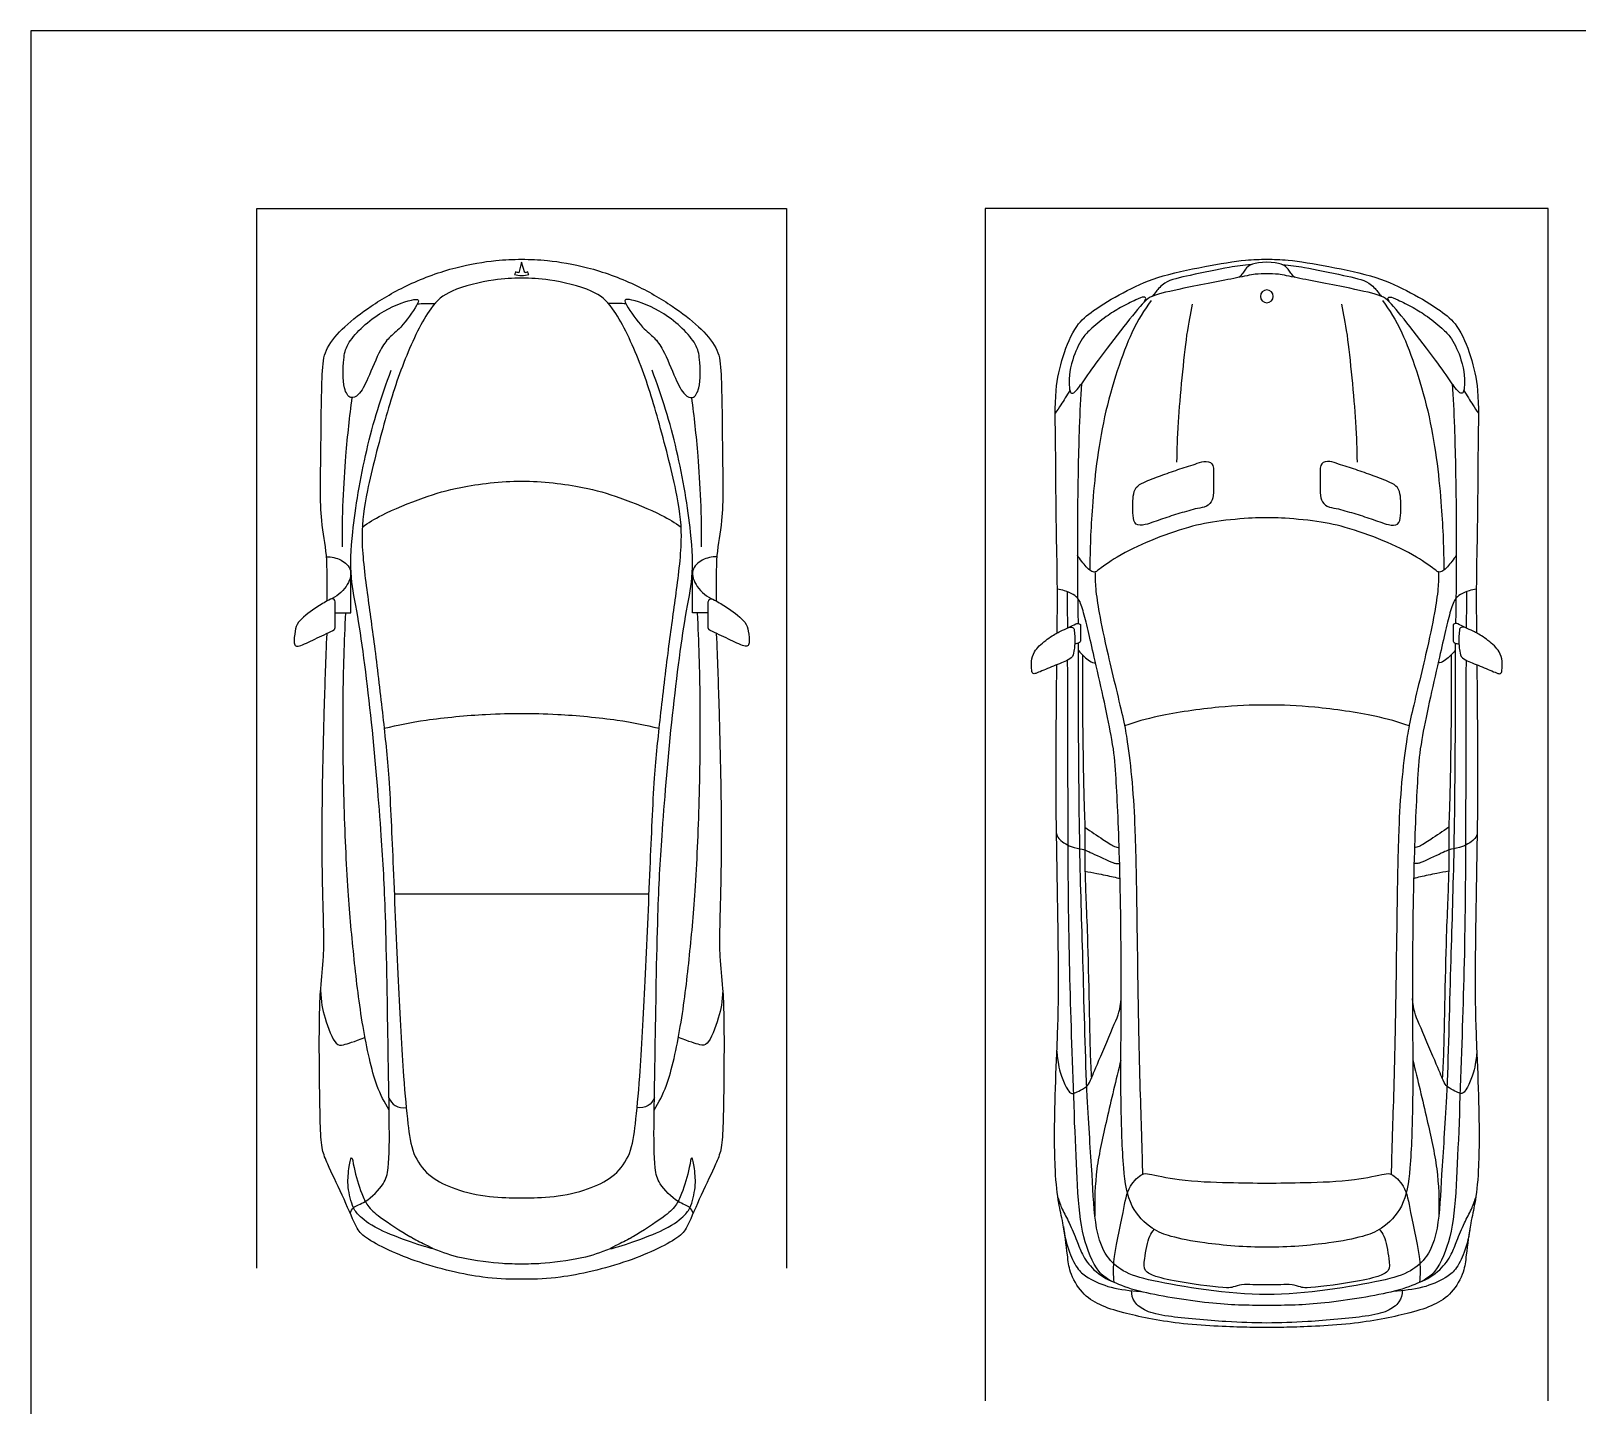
# Model space of a CAD drawing. Header units: millimetres. Extents: x 0 to 183, y -1 to 139.
# Drawn here: x 0.18 to 7.3, y 31.98 to 38.3 of the extents above; entities that cross this region are included whole.
import ezdxf

# ---------------------------------------------------------------- set-up
doc = ezdxf.new("R2010")
doc.units = ezdxf.units.MM
for name, color, linetype, true_color in [('AG-LAYOUT', 7, 'Continuous', 0x66ccff), ('AG-TRANSPORT', 7, 'Continuous', 0x66ffff), ('X-VPRT', 6, 'Continuous', 0xff00ff)]:
    doc.layers.add(name, color=color, linetype=linetype, true_color=true_color)

msp = doc.modelspace()

# ---------------------------------------------------------------- linework, layer by layer
at = {"layer": 'AG-LAYOUT'}
for points in [[(1.2234, 32.6084), (1.2234, 37.4852), (3.6618, 37.4852), (3.6618, 32.6084)], [(7.167, 31.9988), (7.167, 37.4852), (4.5762, 37.4852), (4.5762, 31.9988)]]:
    msp.add_lwpolyline(points, dxfattribs=at)
at = {"layer": 'AG-TRANSPORT'}
for points in [[(2.4426, 37.2385), (2.4288, 37.1902)], [(2.4565, 37.1902), (2.4426, 37.2385)], [(1.5846, 35.6254), (1.6566, 35.6254), (1.6566, 35.8413)], [(3.3007, 35.6254), (3.2286, 35.6254), (3.2286, 35.8413)], [(1.8563, 34.3323), (2.4426, 34.3323), (3.029, 34.3323)]]:
    msp.add_lwpolyline(points, dxfattribs=at)
for start, end in [(90, 270), (270, 90)]:
    msp.add_arc((5.8716, 37.0812), 0.0294, start, end, dxfattribs=at)
for points, knots in [([(1.5478, 35.6796), (1.5476, 35.7587), (1.5508, 35.8967), (1.5122, 36.0533), (1.5201, 36.3727), (1.5209, 36.7316), (1.5382, 36.846), (1.629, 36.9477), (1.75, 37.0401), (1.9237, 37.1424), (2.1341, 37.2186), (2.3209, 37.2487), (2.4028, 37.2518), (2.4426, 37.2518), (2.4824, 37.2518), (2.5643, 37.2487), (2.7511, 37.2186), (2.9615, 37.1424), (3.1352, 37.0401), (3.2562, 36.9477), (3.347, 36.846), (3.3644, 36.7316), (3.3651, 36.3727), (3.373, 36.0533), (3.3344, 35.8967), (3.3376, 35.7587), (3.3374, 35.6796)], [-17.384286, -17.384286, -17.384286, -17.384286, -16.609426, -15.879892, -14.843538, -13.7547, -13.156896, -12.517001, -11.806577, -10.99345, -10.127832, -9.345538, -8.719658, -8.719658, -8.719658, -8.093778, -7.311484, -6.445866, -5.632739, -4.922314, -4.28242, -3.684616, -2.595778, -1.559424, -0.82989, -0.05503, -0.05503, -0.05503, -0.05503]), ([(4.9069, 35.5325), (4.9079, 35.622), (4.9085, 35.8047), (4.9011, 36.0524), (4.9011, 36.3951), (4.8938, 36.6443), (4.929, 36.801), (4.9887, 36.9499), (5.0732, 37.0184), (5.2125, 37.1028), (5.3685, 37.1754), (5.5817, 37.218), (5.7709, 37.2512), (5.8389, 37.2518), (5.8716, 37.2518)], [-5.258968, -5.258968, -5.258968, -5.258968, -4.740912, -4.238154, -3.650507, -3.151136, -2.751553, -2.361968, -2.035792, -1.637784, -1.220198, -0.749157, -0.31317, 0, 0, 0, 0]), ([(5.801, 37.2272), (5.7625, 37.2239), (5.698, 37.2172), (5.5218, 37.1778), (5.4017, 37.1537), (5.3626, 37.1034), (5.3499, 37.0885), (5.3445, 37.081)], [0, 0, 0, 0, 0.311916, 0.739006, 1.089342, 1.326387, 1.493705, 1.493705, 1.493705, 1.493705]), ([(5.8716, 37.2384), (5.8132, 37.2386), (5.7752, 37.2175), (5.7634, 37.1878), (5.7499, 37.1748), (5.7432, 37.1686)], [0, 0, 0, 0, 0.4443146, 0.6178044, 0.7832849, 0.7832849, 0.7832849, 0.7832849]), ([(5.8716, 37.2518), (5.9043, 37.2518), (5.9724, 37.2512), (6.1615, 37.218), (6.3748, 37.1754), (6.5307, 37.1028), (6.6701, 37.0184), (6.7545, 36.9499), (6.8142, 36.801), (6.8495, 36.6443), (6.8421, 36.3951), (6.8421, 36.0524), (6.8348, 35.8047), (6.8354, 35.622), (6.8363, 35.5325)], [0, 0, 0, 0, 0.31317, 0.749157, 1.220198, 1.637784, 2.035792, 2.361968, 2.751553, 3.151136, 3.650507, 4.238154, 4.740912, 5.258968, 5.258968, 5.258968, 5.258968]), ([(6, 37.1686), (5.9934, 37.1748), (5.9798, 37.1878), (5.968, 37.2175), (5.93, 37.2386), (5.8716, 37.2384)], [-0.7832849, -0.7832849, -0.7832849, -0.7832849, -0.6178044, -0.4443146, 0, 0, 0, 0]), ([(5.9422, 37.2272), (5.9808, 37.2239), (6.0452, 37.2172), (6.2214, 37.1778), (6.3416, 37.1537), (6.3806, 37.1034), (6.3933, 37.0885), (6.3988, 37.081)], [0, 0, 0, 0, 0.311916, 0.739006, 1.089342, 1.326387, 1.493705, 1.493705, 1.493705, 1.493705]), ([(2.4426, 37.1648), (2.3996, 37.1645), (2.3165, 37.162), (2.113, 37.115), (2.0143, 37.0305), (1.8957, 36.7849), (1.8138, 36.5192), (1.7281, 36.1878), (1.6976, 35.979), (1.7319, 35.7106), (1.7678, 35.458), (1.8048, 35.1424), (1.8349, 34.8596), (1.8513, 34.4404), (1.8733, 33.941), (1.8965, 33.5039), (1.9174, 33.28), (1.9365, 33.1359), (2.01, 33.0316), (2.1229, 32.9741), (2.2659, 32.9368), (2.41, 32.9318), (2.4323, 32.9321), (2.4426, 32.9323)], [35.783584, 35.783584, 35.783584, 35.783584, 36.434279, 37.23955, 37.884442, 38.811681, 39.797832, 40.846784, 41.683544, 42.607272, 43.535261, 44.545454, 45.512805, 46.678535, 47.984219, 49.184806, 50.034794, 50.708301, 51.333603, 51.967068, 52.683744, 53.356152, 53.675375, 53.675375, 53.675375, 53.675375]), ([(2.4147, 37.1936), (2.4131, 37.1899), (2.4115, 37.1861), (2.4098, 37.1824), (2.4195, 37.1787), (2.4305, 37.1771), (2.4426, 37.1771)], [-0.3027875, -0.3027875, -0.3027875, -0.3027875, -0.2625945, -0.2625945, -0.2625945, -0.1719803, -0.1719803, -0.1719803, -0.1719803]), ([(2.4426, 37.1771), (2.4547, 37.1771), (2.4657, 37.1787), (2.4754, 37.1824), (2.4738, 37.1861), (2.4721, 37.1899), (2.4705, 37.1936)], [0.1719803, 0.1719803, 0.1719803, 0.1719803, 0.2625945, 0.2625945, 0.2625945, 0.3027875, 0.3027875, 0.3027875, 0.3027875]), ([(2.4426, 32.9323), (2.453, 32.9321), (2.4753, 32.9318), (2.6193, 32.9368), (2.7623, 32.9741), (2.8752, 33.0316), (2.9488, 33.1359), (2.9679, 33.28), (2.9887, 33.5039), (3.012, 33.941), (3.0339, 34.4404), (3.0503, 34.8596), (3.0805, 35.1424), (3.1174, 35.458), (3.1534, 35.7106), (3.1877, 35.979), (3.1571, 36.1878), (3.0715, 36.5192), (2.9895, 36.7849), (2.871, 37.0305), (2.7723, 37.115), (2.5688, 37.162), (2.4856, 37.1645), (2.4426, 37.1648)], [17.891792, 17.891792, 17.891792, 17.891792, 18.211015, 18.883423, 19.600099, 20.233564, 20.858866, 21.532373, 22.382362, 23.582949, 24.888632, 26.054363, 27.021713, 28.031907, 28.959895, 29.883623, 30.720383, 31.769336, 32.755486, 33.682725, 34.327617, 35.132888, 35.783584, 35.783584, 35.783584, 35.783584]), ([(5.8716, 37.1852), (5.8539, 37.1853), (5.8148, 37.1844), (5.7268, 37.1641), (5.4943, 37.1204), (5.3466, 37.0873), (5.3044, 37.0562), (5.2092, 36.9378), (5.095, 36.7892), (5.0436, 36.7159), (5.0184, 36.6794)], [5.775267, 5.775267, 5.775267, 5.775267, 6.005548, 6.303636, 6.799926, 7.184016, 7.402072, 7.784968, 8.225982, 8.590761, 8.590761, 8.590761, 8.590761]), ([(6.7248, 36.6794), (6.6996, 36.7159), (6.6482, 36.7892), (6.5341, 36.9378), (6.4388, 37.0562), (6.3966, 37.0873), (6.2489, 37.1204), (6.0165, 37.1641), (5.9284, 37.1844), (5.8893, 37.1853), (5.8716, 37.1852)], [2.959773, 2.959773, 2.959773, 2.959773, 3.324551, 3.765566, 4.148461, 4.366517, 4.750607, 5.246898, 5.544986, 5.775267, 5.775267, 5.775267, 5.775267]), ([(5.3068, 37.0541), (5.3101, 37.0589), (5.3146, 37.0689), (5.3145, 37.0755), (5.3034, 37.0812), (5.266, 37.0641), (5.1962, 37.0291), (5.1327, 36.9908), (5.0562, 36.9271), (5.0184, 36.8872), (4.965, 36.774), (4.9591, 36.6779), (4.9661, 36.6396), (4.9812, 36.6284), (5.009, 36.6645), (5.0184, 36.6794)], [0.076448, 0.076448, 0.076448, 0.076448, 0.169912, 0.254035, 0.345026, 0.545478, 0.82381, 1.102629, 1.409875, 1.656542, 1.998436, 2.479135, 2.615945, 2.7207, 2.959773, 2.959773, 2.959773, 2.959773]), ([(6.4364, 37.0541), (6.4332, 37.0589), (6.4287, 37.0689), (6.4287, 37.0755), (6.4398, 37.0812), (6.4773, 37.0641), (6.547, 37.0291), (6.6105, 36.9908), (6.687, 36.9271), (6.7248, 36.8872), (6.7783, 36.774), (6.7842, 36.6779), (6.7771, 36.6396), (6.762, 36.6284), (6.7342, 36.6645), (6.7248, 36.6794)], [0.076448, 0.076448, 0.076448, 0.076448, 0.169912, 0.254035, 0.345026, 0.545478, 0.82381, 1.102629, 1.409875, 1.656542, 1.998436, 2.479135, 2.615945, 2.7207, 2.959773, 2.959773, 2.959773, 2.959773]), ([(1.9352, 37.064), (1.8994, 37.056), (1.7807, 37.0129), (1.6372, 36.8737), (1.6214, 36.7877), (1.6166, 36.6633), (1.6524, 36.6054), (1.699, 36.6285), (1.7374, 36.7053), (1.7878, 36.8341), (1.8312, 36.8932), (1.8886, 36.9348), (1.9579, 37.033), (1.9738, 37.0696), (1.9513, 37.0676), (1.9352, 37.064)], [0, 0, 0, 0, 0.731056, 1.547526, 1.998622, 2.666628, 3.085441, 3.432069, 3.966879, 4.651187, 5.132542, 5.619067, 6.25391, 6.542166, 6.871363, 6.871363, 6.871363, 6.871363]), ([(1.963, 37.0467), (1.9747, 37.0476), (1.9981, 37.0489), (2.0286, 37.0491), (2.0439, 37.0488)], [0, 0, 0, 0, 0.3396523, 0.7274045, 0.7274045, 0.7274045, 0.7274045]), ([(2.9223, 37.0467), (2.9106, 37.0476), (2.8872, 37.0489), (2.8566, 37.0491), (2.8413, 37.0488)], [0, 0, 0, 0, 0.3396523, 0.7274045, 0.7274045, 0.7274045, 0.7274045]), ([(2.9501, 37.064), (2.9858, 37.056), (3.1045, 37.0129), (3.248, 36.8737), (3.2638, 36.7877), (3.2686, 36.6633), (3.2328, 36.6054), (3.1862, 36.6285), (3.1479, 36.7053), (3.0974, 36.8341), (3.054, 36.8932), (2.9966, 36.9348), (2.9274, 37.033), (2.9115, 37.0696), (2.934, 37.0676), (2.9501, 37.064)], [0, 0, 0, 0, 0.731056, 1.547526, 1.998622, 2.666628, 3.085441, 3.432069, 3.966879, 4.651187, 5.132542, 5.619067, 6.25391, 6.542166, 6.871363, 6.871363, 6.871363, 6.871363]), ([(5.3398, 37.0628), (5.3069, 37.0153), (5.2381, 36.9156), (5.1077, 36.5215), (5.0654, 36.1175), (5.0573, 35.918), (5.0574, 35.8204)], [0, 0, 0, 0, 0.416445, 1.054475, 1.700668, 2.241822, 2.241822, 2.241822, 2.241822]), ([(5.5281, 37.0453), (5.5186, 36.9977), (5.499, 36.9083), (5.4591, 36.4938), (5.4575, 36.3798), (5.4564, 36.3178)], [0, 0, 0, 0, 0.381624, 1.014307, 1.445423, 1.445423, 1.445423, 1.445423]), ([(6.2152, 37.0453), (6.2246, 36.9977), (6.2442, 36.9083), (6.2842, 36.4938), (6.2857, 36.3798), (6.2869, 36.3178)], [0, 0, 0, 0, 0.381624, 1.014307, 1.445423, 1.445423, 1.445423, 1.445423]), ([(6.4034, 37.0628), (6.4364, 37.0153), (6.5051, 36.9156), (6.6356, 36.5215), (6.6778, 36.1175), (6.686, 35.918), (6.6859, 35.8204)], [0, 0, 0, 0, 0.416445, 1.054475, 1.700668, 2.241822, 2.241822, 2.241822, 2.241822]), ([(1.6534, 32.8616), (1.6571, 32.8708), (1.6659, 32.8935), (1.7291, 32.9101), (1.8136, 32.9967), (1.8344, 33.0724), (1.8339, 33.3117), (1.8278, 33.6126), (1.8189, 34.2429), (1.798, 34.5977), (1.758, 35.1041), (1.6952, 35.5954), (1.6512, 35.7873), (1.6608, 36.0063), (1.7223, 36.3823), (1.797, 36.6207), (1.8424, 36.7409)], [0, 0, 0, 0, 0.312689, 0.762393, 1.376909, 1.880902, 2.728155, 3.760386, 5.182819, 6.288796, 7.616518, 8.880251, 9.629648, 10.453598, 11.571848, 12.696083, 12.696083, 12.696083, 12.696083]), ([(3.2318, 32.8616), (3.2281, 32.8708), (3.2193, 32.8935), (3.1562, 32.9101), (3.0716, 32.9967), (3.0508, 33.0724), (3.0514, 33.3117), (3.0575, 33.6126), (3.0664, 34.2429), (3.0873, 34.5977), (3.1272, 35.1041), (3.19, 35.5954), (3.234, 35.7873), (3.2244, 36.0063), (3.1629, 36.3823), (3.0882, 36.6207), (3.0429, 36.7409)], [0, 0, 0, 0, 0.312689, 0.762393, 1.376909, 1.880902, 2.728155, 3.760386, 5.182819, 6.288796, 7.616518, 8.880251, 9.629648, 10.453598, 11.571848, 12.696083, 12.696083, 12.696083, 12.696083]), ([(4.9649, 36.6483), (4.9519, 36.626), (4.9246, 36.5823), (4.9069, 36.5565), (4.898, 36.5437)], [0, 0, 0, 0, 0.2780271, 0.4945497, 0.4945497, 0.4945497, 0.4945497]), ([(5.0184, 36.6794), (5.0144, 36.6121), (5.0068, 36.4805), (4.9998, 36.1169), (4.9994, 35.9006), (5.0008, 35.6993), (5.0023, 35.6184), (5.0031, 35.5778)], [2.959773, 2.959773, 2.959773, 2.959773, 3.409572, 4.007091, 4.486461, 4.925205, 5.269916, 5.269916, 5.269916, 5.269916]), ([(6.7248, 36.6794), (6.7288, 36.6121), (6.7365, 36.4805), (6.7434, 36.1169), (6.7438, 35.9006), (6.7424, 35.6993), (6.7409, 35.6184), (6.7401, 35.5778)], [0, 0, 0, 0, 0.449799, 1.047318, 1.526688, 1.965432, 2.310143, 2.310143, 2.310143, 2.310143]), ([(6.7783, 36.6483), (6.7913, 36.626), (6.8186, 36.5823), (6.8363, 36.5565), (6.8453, 36.5437)], [0, 0, 0, 0, 0.2780271, 0.4945497, 0.4945497, 0.4945497, 0.4945497]), ([(1.6615, 36.6151), (1.6495, 36.5263), (1.6292, 36.3442), (1.6135, 36.0661), (1.6169, 35.9282)], [0.020388, 0.020388, 0.020388, 0.020388, 0.951346, 2.116598, 2.116598, 2.116598, 2.116598]), ([(3.2237, 36.6151), (3.2357, 36.5263), (3.256, 36.3442), (3.2717, 36.0661), (3.2683, 35.9282)], [0.020388, 0.020388, 0.020388, 0.020388, 0.951346, 2.116598, 2.116598, 2.116598, 2.116598]), ([(1.7089, 36.0192), (1.7385, 36.0393), (1.7979, 36.079), (1.9969, 36.1594), (2.1591, 36.2075), (2.3487, 36.2308), (2.4426, 36.2309)], [-6.2825, -6.2825, -6.2825, -6.2825, -5.689457, -4.868622, -4.102803, -3.14125, -3.14125, -3.14125, -3.14125]), ([(2.4426, 36.2309), (2.5366, 36.2308), (2.7261, 36.2075), (2.8884, 36.1594), (3.0874, 36.079), (3.1467, 36.0393), (3.1763, 36.0192)], [-3.14125, -3.14125, -3.14125, -3.14125, -2.179696, -1.413878, -0.593042, 0, 0, 0, 0]), ([(5.8716, 36.0617), (5.8545, 36.062), (5.8193, 36.0632), (5.6526, 36.0499), (5.512, 36.0227), (5.334, 35.9586), (5.1915, 35.8909), (5.0968, 35.824), (5.0822, 35.81), (5.0593, 35.8164), (5.0399, 35.8372), (5.0107, 35.8709), (4.9998, 35.8906)], [2.882585, 2.882585, 2.882585, 2.882585, 3.10951, 3.509127, 3.900059, 4.330596, 4.743339, 5.069021, 5.185952, 5.335178, 5.505322, 5.765171, 5.765171, 5.765171, 5.765171]), ([(6.7435, 35.8906), (6.7325, 35.8709), (6.7033, 35.8372), (6.684, 35.8164), (6.6611, 35.81), (6.6464, 35.824), (6.5517, 35.8909), (6.4092, 35.9586), (6.2313, 36.0227), (6.0906, 36.0499), (5.924, 36.0632), (5.8888, 36.062), (5.8716, 36.0617)], [0, 0, 0, 0, 0.259849, 0.429993, 0.579219, 0.69615, 1.021832, 1.434575, 1.865112, 2.256044, 2.655661, 2.882585, 2.882585, 2.882585, 2.882585]), ([(1.5445, 35.8827), (1.5676, 35.8834), (1.6131, 35.8731), (1.669, 35.8226), (1.6401, 35.7392), (1.5898, 35.6983), (1.5602, 35.6859)], [0, 0, 0, 0, 0.476413, 0.939254, 1.439218, 2.001416, 2.001416, 2.001416, 2.001416]), ([(3.3407, 35.8827), (3.3177, 35.8834), (3.2721, 35.8731), (3.2162, 35.8226), (3.2451, 35.7392), (3.2954, 35.6983), (3.325, 35.6859)], [0, 0, 0, 0, 0.476413, 0.939254, 1.439218, 2.001416, 2.001416, 2.001416, 2.001416]), ([(5.0809, 35.8127), (5.0809, 35.7873), (5.0823, 35.7349), (5.1008, 35.6155), (5.1383, 35.4351), (5.2123, 35.136), (5.2299, 35.0344), (5.2545, 34.8378), (5.2656, 34.6204), (5.2724, 34.3507), (5.2797, 33.6967), (5.2934, 33.2479), (5.2986, 33.0882), (5.2997, 33.0406)], [0, 0, 0, 0, 0.276688, 0.615201, 1.060592, 1.612504, 1.942861, 2.378103, 2.843005, 3.364562, 4.183329, 4.870194, 5.303436, 5.303436, 5.303436, 5.303436]), ([(6.6623, 35.8127), (6.6623, 35.7873), (6.661, 35.7349), (6.6425, 35.6155), (6.605, 35.4351), (6.531, 35.136), (6.5134, 35.0344), (6.4888, 34.8378), (6.4776, 34.6204), (6.4708, 34.3507), (6.4636, 33.6967), (6.4499, 33.2479), (6.4447, 33.0882), (6.4436, 33.0406)], [0, 0, 0, 0, 0.276688, 0.615201, 1.060592, 1.612504, 1.942861, 2.378103, 2.843005, 3.364562, 4.183329, 4.870194, 5.303436, 5.303436, 5.303436, 5.303436]), ([(5.8716, 32.7053), (5.7762, 32.7045), (5.5917, 32.7204), (5.4339, 32.7514), (5.3399, 32.7855), (5.2341, 32.8937), (5.2085, 33.0726), (5.1998, 33.3616), (5.1997, 33.5912), (5.2033, 33.9378), (5.1972, 34.4799), (5.1785, 34.8794), (5.1638, 35.0384), (5.0827, 35.3992), (5.0333, 35.6143), (5.01, 35.687), (4.9818, 35.7103), (4.9411, 35.7284), (4.9189, 35.7322), (4.9077, 35.7332)], [7.328757, 7.328757, 7.328757, 7.328757, 7.863824, 8.26034, 8.569304, 8.939302, 9.363135, 9.898915, 10.37803, 10.962059, 11.71552, 12.336628, 12.739592, 13.347094, 13.824409, 14.081714, 14.2651, 14.473252, 14.657513, 14.657513, 14.657513, 14.657513]), ([(4.9527, 35.7226), (4.9529, 35.6928), (4.9534, 35.6386), (4.9538, 35.5811), (4.954, 35.5553)], [0.4540425, 0.4540425, 0.4540425, 0.4540425, 0.6006227, 0.7150624, 0.7150624, 0.7150624, 0.7150624]), ([(6.8356, 35.7332), (6.8243, 35.7322), (6.8021, 35.7284), (6.7614, 35.7103), (6.7333, 35.687), (6.7099, 35.6143), (6.6605, 35.3992), (6.5794, 35.0384), (6.5647, 34.8794), (6.5461, 34.4799), (6.5399, 33.9378), (6.5435, 33.5912), (6.5434, 33.3616), (6.5347, 33.0726), (6.5092, 32.8937), (6.4034, 32.7855), (6.3093, 32.7514), (6.1516, 32.7204), (5.967, 32.7045), (5.8716, 32.7053)], [0, 0, 0, 0, 0.184261, 0.392413, 0.575799, 0.833104, 1.310419, 1.917921, 2.320885, 2.941993, 3.695454, 4.279483, 4.758598, 5.294378, 5.718211, 6.088209, 6.397173, 6.793689, 7.328757, 7.328757, 7.328757, 7.328757]), ([(6.7906, 35.7226), (6.7903, 35.6928), (6.7898, 35.6386), (6.7894, 35.5811), (6.7892, 35.5553)], [0.4540425, 0.4540425, 0.4540425, 0.4540425, 0.6006227, 0.7150624, 0.7150624, 0.7150624, 0.7150624]), ([(1.5846, 35.5615), (1.5846, 35.5988), (1.5846, 35.6357), (1.5846, 35.6687), (1.584, 35.6792), (1.5791, 35.696), (1.539, 35.6755), (1.4864, 35.6429), (1.4116, 35.5867), (1.3995, 35.5437), (1.3931, 35.4879), (1.4016, 35.4697), (1.4238, 35.4717), (1.4927, 35.505), (1.5476, 35.5304), (1.5754, 35.5442)], [0.041452, 0.041452, 0.041452, 0.041452, 0.408784, 0.408784, 0.408784, 0.647399, 0.902257, 1.350336, 1.955262, 2.342431, 2.763277, 2.990344, 3.226584, 3.732169, 4.256195, 4.256195, 4.256195, 4.256195]), ([(3.3007, 35.5615), (3.3007, 35.5988), (3.3007, 35.6357), (3.3007, 35.6687), (3.3013, 35.6792), (3.3061, 35.696), (3.3463, 35.6755), (3.3988, 35.6429), (3.4737, 35.5867), (3.4858, 35.5437), (3.4921, 35.4879), (3.4836, 35.4697), (3.4614, 35.4717), (3.3925, 35.505), (3.3376, 35.5304), (3.3099, 35.5442)], [0.041452, 0.041452, 0.041452, 0.041452, 0.408784, 0.408784, 0.408784, 0.647399, 0.902257, 1.350336, 1.955262, 2.342431, 2.763277, 2.990344, 3.226584, 3.732169, 4.256195, 4.256195, 4.256195, 4.256195]), ([(1.8328, 33.3367), (1.8114, 33.3734), (1.7667, 33.4503), (1.7061, 33.73), (1.6706, 34.032), (1.6412, 34.3496), (1.6228, 34.7647), (1.6179, 35.2257), (1.6268, 35.4897), (1.6333, 35.6254)], [0, 0, 0, 0, 0.646046, 1.600742, 2.612286, 3.62988, 4.800421, 6.034049, 7.173514, 7.173514, 7.173514, 7.173514]), ([(3.0525, 33.3367), (3.0738, 33.3734), (3.1186, 33.4503), (3.1792, 33.73), (3.2146, 34.032), (3.2441, 34.3496), (3.2625, 34.7647), (3.2673, 35.2257), (3.2584, 35.4897), (3.2519, 35.6254)], [0, 0, 0, 0, 0.646046, 1.600742, 2.612286, 3.62988, 4.800421, 6.034049, 7.173514, 7.173514, 7.173514, 7.173514]), ([(4.954, 35.5553), (4.9619, 35.5592), (4.9793, 35.5606), (4.9886, 35.5448), (4.9881, 35.4803), (4.9857, 35.4571), (4.9804, 35.4206), (4.9474, 35.4018), (4.8816, 35.3773), (4.8185, 35.3491), (4.7954, 35.3413), (4.7877, 35.3619), (4.7872, 35.4038), (4.7991, 35.4491), (4.8503, 35.4989), (4.9077, 35.5336), (4.9231, 35.5402), (4.9919, 35.5739), (5.0039, 35.5782), (5.0137, 35.5708)], [0.715062, 0.715062, 0.715062, 0.715062, 0.883101, 1.007976, 1.268906, 1.442012, 1.631477, 1.822469, 2.105561, 2.386023, 2.527924, 2.663049, 2.877487, 3.101801, 3.385128, 3.648654, 3.797956, 4.083934, 4.21726, 4.21726, 4.21726, 4.21726]), ([(6.7892, 35.5553), (6.7813, 35.5592), (6.7639, 35.5606), (6.7546, 35.5448), (6.7551, 35.4803), (6.7576, 35.4571), (6.7628, 35.4206), (6.7959, 35.4018), (6.8617, 35.3773), (6.9247, 35.3491), (6.9478, 35.3413), (6.9555, 35.3619), (6.956, 35.4038), (6.9441, 35.4491), (6.8929, 35.4989), (6.8356, 35.5336), (6.8201, 35.5402), (6.7513, 35.5739), (6.7393, 35.5782), (6.7296, 35.5708)], [0.715062, 0.715062, 0.715062, 0.715062, 0.883101, 1.007976, 1.268906, 1.442012, 1.631477, 1.822469, 2.105561, 2.386023, 2.527924, 2.663049, 2.877487, 3.101801, 3.385128, 3.648654, 3.797956, 4.083934, 4.21726, 4.21726, 4.21726, 4.21726]), ([(3.3382, 35.5304), (3.3433, 35.4044), (3.3513, 35.1893), (3.3633, 34.682), (3.3587, 34.3245), (3.3485, 34.0442), (3.3723, 33.8927), (3.3751, 33.6108), (3.3705, 33.27), (3.3636, 33.1556), (3.3346, 33.0836), (3.2674, 32.9462), (3.2092, 32.8066), (3.1701, 32.7441), (2.9244, 32.6265), (2.6264, 32.5615), (2.5148, 32.5584), (2.4426, 32.5576), (2.3704, 32.5584), (2.2588, 32.5615), (1.9609, 32.6265), (1.7152, 32.7441), (1.676, 32.8066), (1.6178, 32.9462), (1.5507, 33.0836), (1.5217, 33.1556), (1.5148, 33.27), (1.5101, 33.6108), (1.513, 33.8927), (1.5368, 34.0442), (1.5265, 34.3245), (1.522, 34.682), (1.5339, 35.1893), (1.5419, 35.4044), (1.547, 35.5304)], [-12.72119, -12.72119, -12.72119, -12.72119, -11.753926, -10.455281, -9.344977, -8.413743, -7.714264, -6.74431, -5.675796, -5.083367, -4.598335, -3.880282, -3.1678, -2.696792, -1.774782, -0.728823, 0, 0, 0, 0.728823, 1.774782, 2.696792, 3.1678, 3.880282, 4.598335, 5.083367, 5.675796, 6.74431, 7.714264, 8.413743, 9.344977, 10.455281, 11.753926, 12.72119, 12.72119, 12.72119, 12.72119]), ([(5.0137, 35.4981), (5.0138, 35.4953), (5.0129, 35.4916), (5.006, 35.4839), (4.9947, 35.4828), (4.9876, 35.4825)], [4.4870223, 4.4870223, 4.4870223, 4.4870223, 4.5782335, 4.6778283, 4.8018156, 4.8018156, 4.8018156, 4.8018156]), ([(5.8716, 32.4873), (5.6973, 32.4885), (5.3574, 32.5417), (5.2138, 32.5873), (5.1258, 32.6617), (5.0779, 32.7984), (5.0685, 33.0547), (5.0403, 33.4042), (5.0271, 34.0055), (5.0095, 34.4971), (5.0046, 35.1112), (5.0048, 35.3568), (5.0053, 35.4853)], [5.767616, 5.767616, 5.767616, 5.767616, 6.491444, 6.875312, 7.19264, 7.562616, 8.060178, 8.659886, 9.429971, 10.151656, 10.926084, 11.528687, 11.528687, 11.528687, 11.528687]), ([(5.0052, 35.4518), (5.0135, 35.4414), (5.0293, 35.4249), (5.0647, 35.3941), (5.0836, 35.3943)], [0, 0, 0, 0, 0.2456328, 0.5252418, 0.5252418, 0.5252418, 0.5252418]), ([(6.738, 35.4853), (6.7385, 35.3568), (6.7386, 35.1112), (6.7337, 34.4971), (6.7161, 34.0055), (6.7029, 33.4042), (6.6747, 33.0547), (6.6653, 32.7984), (6.6174, 32.6617), (6.5294, 32.5873), (6.3858, 32.5417), (6.0459, 32.4885), (5.8716, 32.4873)], [0.006545, 0.006545, 0.006545, 0.006545, 0.609149, 1.383577, 2.105261, 2.875347, 3.475055, 3.972617, 4.342592, 4.659921, 5.043789, 5.767616, 5.767616, 5.767616, 5.767616]), ([(6.7381, 35.4518), (6.7297, 35.4414), (6.7139, 35.4249), (6.6785, 35.3941), (6.6597, 35.3943)], [0, 0, 0, 0, 0.2456328, 0.5252418, 0.5252418, 0.5252418, 0.5252418]), ([(6.7296, 35.4981), (6.7294, 35.4953), (6.7303, 35.4916), (6.7372, 35.4839), (6.7486, 35.4828), (6.7557, 35.4825)], [4.4870223, 4.4870223, 4.4870223, 4.4870223, 4.5782335, 4.6778283, 4.8018156, 4.8018156, 4.8018156, 4.8018156]), ([(5.8716, 32.3351), (5.8355, 32.3352), (5.7609, 32.3368), (5.4651, 32.3468), (5.2196, 32.399), (5.1034, 32.4357), (5.0172, 32.4909), (4.9621, 32.5918), (4.9549, 32.6693), (4.9346, 32.8185), (4.9121, 32.9096), (4.8933, 33.0662), (4.895, 33.3724), (4.907, 33.6347), (4.9182, 33.9476), (4.8986, 34.6694), (4.9026, 35.1382), (4.9053, 35.3859)], [7.051928, 7.051928, 7.051928, 7.051928, 7.381326, 7.924649, 8.434031, 8.77584, 9.089305, 9.417083, 9.702155, 10.084212, 10.391847, 10.781546, 11.337175, 11.847658, 12.400662, 13.244238, 14.103855, 14.103855, 14.103855, 14.103855]), ([(5.8716, 32.4378), (5.7826, 32.4366), (5.6136, 32.4419), (5.2891, 32.4943), (5.1695, 32.5411), (5.0853, 32.5889), (5.0175, 32.7659), (4.9963, 33.0003), (4.9748, 33.6327), (4.9562, 34.2052), (4.957, 34.9354), (4.9556, 35.2994), (4.955, 35.4069)], [6.478294, 6.478294, 6.478294, 6.478294, 6.995224, 7.562751, 7.918685, 8.207507, 8.623857, 9.11646, 9.897769, 10.680099, 11.596864, 12.032401, 12.032401, 12.032401, 12.032401]), ([(5.0235, 35.4315), (5.0228, 35.3321), (5.0221, 35.1505), (5.0297, 34.7486), (5.0331, 34.675), (5.0345, 34.6384)], [0, 0, 0, 0, 0.546078, 1.166536, 1.498374, 1.498374, 1.498374, 1.498374]), ([(6.7883, 35.4069), (6.7877, 35.2994), (6.7863, 34.9354), (6.7871, 34.2052), (6.7685, 33.6327), (6.747, 33.0003), (6.7257, 32.7659), (6.6579, 32.5889), (6.5737, 32.5411), (6.4542, 32.4943), (6.1296, 32.4419), (5.9607, 32.4366), (5.8716, 32.4378)], [0.924187, 0.924187, 0.924187, 0.924187, 1.359724, 2.276489, 3.058819, 3.840129, 4.332731, 4.749081, 5.037903, 5.393837, 5.961364, 6.478294, 6.478294, 6.478294, 6.478294]), ([(6.8379, 35.3859), (6.8407, 35.1382), (6.8446, 34.6694), (6.8251, 33.9476), (6.8362, 33.6347), (6.8482, 33.3724), (6.85, 33.0662), (6.8311, 32.9096), (6.8086, 32.8185), (6.7883, 32.6693), (6.7812, 32.5918), (6.726, 32.4909), (6.6399, 32.4357), (6.5236, 32.399), (6.2782, 32.3468), (5.9823, 32.3368), (5.9078, 32.3352), (5.8716, 32.3351)], [0, 0, 0, 0, 0.859617, 1.703194, 2.256197, 2.76668, 3.32231, 3.712008, 4.019643, 4.4017, 4.686773, 5.014551, 5.328015, 5.669825, 6.179207, 6.722529, 7.051928, 7.051928, 7.051928, 7.051928]), ([(6.7197, 35.4315), (6.7205, 35.3321), (6.7211, 35.1505), (6.7135, 34.7486), (6.7102, 34.675), (6.7087, 34.6384)], [0, 0, 0, 0, 0.546078, 1.166536, 1.498374, 1.498374, 1.498374, 1.498374]), ([(1.8097, 35.0934), (1.8768, 35.1084), (1.9927, 35.1346), (2.2733, 35.1602), (2.3904, 35.1619), (2.4426, 35.1622)], [-4.978152, -4.978152, -4.978152, -4.978152, -4.155378, -3.205781, -2.489076, -2.489076, -2.489076, -2.489076]), ([(2.4426, 35.1622), (2.4948, 35.1619), (2.612, 35.1602), (2.8925, 35.1346), (3.0084, 35.1084), (3.0756, 35.0934)], [-2.489076, -2.489076, -2.489076, -2.489076, -1.772371, -0.822774, 0, 0, 0, 0]), ([(5.8716, 35.2003), (5.7981, 35.2002), (5.656, 35.1953), (5.3727, 35.1546), (5.2688, 35.1221), (5.2168, 35.1049)], [1.403433, 1.403433, 1.403433, 1.403433, 1.873179, 2.401645, 2.806867, 2.806867, 2.806867, 2.806867]), ([(6.5264, 35.1049), (6.4744, 35.1221), (6.3705, 35.1546), (6.0873, 35.1953), (5.9452, 35.2002), (5.8716, 35.2003)], [0, 0, 0, 0, 0.405222, 0.933687, 1.403433, 1.403433, 1.403433, 1.403433]), ([(4.9038, 34.6094), (4.9062, 34.6015), (4.9103, 34.5833), (4.9696, 34.5445), (5.0207, 34.539), (5.042, 34.5304), (5.0678, 34.519), (5.1623, 34.4732), (5.1783, 34.4711), (5.1895, 34.4707), (5.1944, 34.4712)], [0, 0, 0, 0, 0.157735, 0.418319, 0.647088, 0.788597, 0.963266, 1.285412, 1.416377, 1.537438, 1.537438, 1.537438, 1.537438]), ([(5.0345, 34.6384), (5.0336, 34.5719), (5.0323, 34.4252), (5.0484, 34.1531), (5.0578, 33.5652), (5.0628, 33.5108), (5.0643, 33.4832)], [0, 0, 0, 0, 0.446484, 0.998302, 1.752496, 2.04054, 2.04054, 2.04054, 2.04054]), ([(5.0345, 34.6384), (5.0615, 34.6187), (5.1141, 34.5846), (5.1682, 34.5475), (5.1848, 34.5458), (5.1922, 34.5446)], [1.4983737, 1.4983737, 1.4983737, 1.4983737, 1.8145875, 2.0642666, 2.2135672, 2.2135672, 2.2135672, 2.2135672]), ([(6.8395, 34.6094), (6.8371, 34.6015), (6.8329, 34.5833), (6.7737, 34.5445), (6.7225, 34.539), (6.7012, 34.5304), (6.6754, 34.519), (6.5809, 34.4732), (6.5649, 34.4711), (6.5537, 34.4707), (6.5489, 34.4712)], [0, 0, 0, 0, 0.157735, 0.418319, 0.647088, 0.788597, 0.963266, 1.285412, 1.416377, 1.537438, 1.537438, 1.537438, 1.537438]), ([(6.7087, 34.6384), (6.6818, 34.6187), (6.6292, 34.5846), (6.5751, 34.5475), (6.5584, 34.5458), (6.5511, 34.5446)], [0, 0, 0, 0, 0.3162138, 0.5658929, 0.7151934, 0.7151934, 0.7151934, 0.7151934]), ([(6.7087, 34.6384), (6.7097, 34.5719), (6.7109, 34.4252), (6.6948, 34.1531), (6.6854, 33.5652), (6.6805, 33.5108), (6.6789, 33.4832)], [1.498374, 1.498374, 1.498374, 1.498374, 1.944858, 2.496676, 3.250869, 3.538914, 3.538914, 3.538914, 3.538914]), ([(5.0346, 34.4357), (5.0531, 34.4323), (5.0877, 34.4258), (5.165, 34.4107), (5.1857, 34.4041), (5.1961, 34.401)], [0, 0, 0, 0, 0.2370934, 0.5132617, 0.6943625, 0.6943625, 0.6943625, 0.6943625]), ([(6.7086, 34.4357), (6.6902, 34.4323), (6.6555, 34.4258), (6.5782, 34.4107), (6.5576, 34.4041), (6.5471, 34.401)], [0, 0, 0, 0, 0.2370934, 0.5132617, 0.6943625, 0.6943625, 0.6943625, 0.6943625]), ([(1.5172, 33.8875), (1.5198, 33.8348), (1.5311, 33.7652), (1.584, 33.6305), (1.6247, 33.6367), (1.6705, 33.6507), (1.7216, 33.6711)], [0, 0, 0, 0, 0.57673, 1.188876, 1.554535, 2.135081, 2.135081, 2.135081, 2.135081]), ([(3.368, 33.8875), (3.3654, 33.8348), (3.3541, 33.7652), (3.3012, 33.6305), (3.2605, 33.6367), (3.2147, 33.6507), (3.1637, 33.6711)], [0, 0, 0, 0, 0.57673, 1.188876, 1.554535, 2.135081, 2.135081, 2.135081, 2.135081]), ([(5.2001, 33.5658), (5.1766, 33.4757), (5.136, 33.2954), (5.0825, 33.0688), (5.0782, 32.9205), (5.0805, 32.8478)], [0, 0, 0, 0, 0.528492, 1.011124, 1.478162, 1.478162, 1.478162, 1.478162]), ([(6.5432, 33.5658), (6.5666, 33.4757), (6.6073, 33.2954), (6.6607, 33.0688), (6.665, 32.9205), (6.6627, 32.8478)], [0, 0, 0, 0, 0.528492, 1.011124, 1.478162, 1.478162, 1.478162, 1.478162]), ([(1.832, 33.3932), (1.8379, 33.379), (1.8566, 33.3506), (1.8943, 33.3456), (1.9115, 33.3477)], [0, 0, 0, 0, 0.3892369, 0.8014516, 0.8014516, 0.8014516, 0.8014516]), ([(3.0533, 33.3932), (3.0474, 33.379), (3.0287, 33.3506), (2.9909, 33.3456), (2.9738, 33.3477)], [0, 0, 0, 0, 0.3892369, 0.8014516, 0.8014516, 0.8014516, 0.8014516]), ([(1.648, 33.067), (1.6434, 33.0364), (1.6398, 32.9881), (1.6625, 32.8854), (1.7051, 32.8393), (1.7865, 32.7751), (2.0853, 32.6767), (1.9878, 32.7236), (1.9291, 32.7517), (1.7905, 32.8406), (1.7337, 32.8913), (1.7006, 32.9624), (1.6711, 33.0585), (1.6609, 33.1412), (1.6514, 33.0898), (1.648, 33.067)], [0, 0, 0, 0, 0.562578, 1.116806, 1.512502, 2.152326, 3.040175, 3.4018, 3.913663, 4.640467, 5.128197, 5.536126, 6.218216, 6.618198, 7.036082, 7.036082, 7.036082, 7.036082]), ([(3.2373, 33.067), (3.2418, 33.0364), (3.2455, 32.9881), (3.2227, 32.8854), (3.1801, 32.8393), (3.0987, 32.7751), (2.8, 32.6767), (2.8974, 32.7236), (2.9561, 32.7517), (3.0947, 32.8406), (3.1516, 32.8913), (3.1846, 32.9624), (3.2141, 33.0585), (3.2243, 33.1412), (3.2339, 33.0898), (3.2373, 33.067)], [0, 0, 0, 0, 0.562578, 1.116806, 1.512502, 2.152326, 3.040175, 3.4018, 3.913663, 4.640467, 5.128197, 5.536126, 6.218216, 6.618198, 7.036082, 7.036082, 7.036082, 7.036082]), ([(5.169, 32.5438), (5.1663, 32.5794), (5.1612, 32.6409), (5.2126, 32.866), (5.2298, 32.9833), (5.2968, 33.0464), (5.3346, 33.0427), (5.4774, 33.0086), (5.6966, 33.0031), (5.8129, 33.0004), (5.8716, 33.0007)], [1.693475, 1.693475, 1.693475, 1.693475, 1.981956, 2.461594, 2.81642, 3.093014, 3.274534, 3.648249, 4.124947, 4.544525, 4.544525, 4.544525, 4.544525]), ([(5.8716, 33.0007), (5.9303, 33.0004), (6.0467, 33.0031), (6.2659, 33.0086), (6.4087, 33.0427), (6.4464, 33.0464), (6.5134, 32.9833), (6.5307, 32.866), (6.582, 32.6409), (6.577, 32.5794), (6.5742, 32.5438)], [4.544525, 4.544525, 4.544525, 4.544525, 4.964104, 5.440801, 5.814516, 5.996036, 6.272631, 6.627456, 7.107094, 7.395575, 7.395575, 7.395575, 7.395575]), ([(4.9103, 32.9346), (4.916, 32.9164), (4.9287, 32.8792), (4.9643, 32.8175), (4.9973, 32.7345), (5.02, 32.6714), (5.0724, 32.5957), (5.135, 32.557), (5.169, 32.5438)], [0, 0, 0, 0, 0.239235, 0.50717, 0.805102, 1.064753, 1.362633, 1.693475, 1.693475, 1.693475, 1.693475]), ([(6.5742, 32.5438), (6.6083, 32.557), (6.6709, 32.5957), (6.7232, 32.6714), (6.7459, 32.7345), (6.779, 32.8175), (6.8145, 32.8792), (6.8272, 32.9164), (6.833, 32.9346)], [7.395575, 7.395575, 7.395575, 7.395575, 7.726418, 8.024297, 8.283949, 8.581881, 8.849816, 9.08905, 9.08905, 9.08905, 9.08905]), ([(4.9357, 32.8003), (4.9396, 32.7595), (4.9595, 32.6824), (4.9991, 32.6025), (5.0512, 32.5595), (5.1568, 32.5138), (5.2438, 32.5052), (5.2881, 32.5021)], [0, 0, 0, 0, 0.350791, 0.650805, 0.892992, 1.228402, 1.593476, 1.593476, 1.593476, 1.593476]), ([(6.8076, 32.8003), (6.8037, 32.7595), (6.7838, 32.6824), (6.7441, 32.6025), (6.692, 32.5595), (6.5865, 32.5138), (6.4994, 32.5052), (6.4551, 32.5021)], [0, 0, 0, 0, 0.350791, 0.650805, 0.892992, 1.228402, 1.593476, 1.593476, 1.593476, 1.593476]), ([(5.8716, 32.5329), (5.8503, 32.5331), (5.808, 32.5321), (5.7572, 32.535), (5.7155, 32.5215), (5.6844, 32.5141), (5.4765, 32.5431), (5.3675, 32.5661), (5.3037, 32.5936), (5.3086, 32.6541), (5.3276, 32.7586), (5.3458, 32.7772), (5.3536, 32.7868)], [2.648248, 2.648248, 2.648248, 2.648248, 2.901445, 3.12903, 3.327754, 3.50558, 3.958434, 4.311657, 4.545283, 4.779745, 5.103772, 5.296495, 5.296495, 5.296495, 5.296495]), ([(6.3897, 32.7868), (6.3975, 32.7772), (6.4156, 32.7586), (6.4346, 32.6541), (6.4395, 32.5936), (6.3757, 32.5661), (6.2667, 32.5431), (6.0588, 32.5141), (6.0277, 32.5215), (5.9861, 32.535), (5.9352, 32.5321), (5.893, 32.5331), (5.8716, 32.5329)], [0, 0, 0, 0, 0.192723, 0.51675, 0.751213, 0.984838, 1.338061, 1.790915, 1.968741, 2.167465, 2.39505, 2.648248, 2.648248, 2.648248, 2.648248]), ([(2.034, 32.6991), (2.0797, 32.682), (2.1617, 32.6515), (2.3427, 32.6305), (2.3927, 32.6297), (2.4426, 32.629), (2.4925, 32.6297), (2.5426, 32.6305), (2.7235, 32.6515), (2.8056, 32.682), (2.8513, 32.6991)], [-3.880377, -3.880377, -3.880377, -3.880377, -3.187464, -2.330906, -1.940189, -1.940189, -1.940189, -1.549471, -0.692914, 0, 0, 0, 0]), ([(5.8716, 32.3565), (5.8085, 32.3571), (5.6892, 32.3603), (5.4218, 32.3834), (5.3204, 32.4058), (5.2575, 32.4491), (5.2493, 32.4876), (5.2483, 32.5054)], [1.764655, 1.764655, 1.764655, 1.764655, 2.19994, 2.714256, 3.037933, 3.297937, 3.529309, 3.529309, 3.529309, 3.529309]), ([(6.495, 32.5054), (6.494, 32.4876), (6.4857, 32.4491), (6.4228, 32.4058), (6.3215, 32.3834), (6.0541, 32.3603), (5.9348, 32.3571), (5.8716, 32.3565)], [0, 0, 0, 0, 0.231373, 0.491376, 0.815053, 1.329369, 1.764655, 1.764655, 1.764655, 1.764655])]:
    msp.add_open_spline(points, degree=3, knots=knots, dxfattribs=at)
for points, degree in [([(2.4288, 37.1902), (2.4237, 37.1909), (2.419, 37.1921), (2.4147, 37.1936)], 3), ([(2.4705, 37.1936), (2.4663, 37.1921), (2.4616, 37.1909), (2.4565, 37.1902)], 3), ([(5.5419, 36.3097), (5.5287, 36.305), (5.5017, 36.2975), (5.4621, 36.2837), (5.4224, 36.27), (5.3829, 36.256), (5.3435, 36.241), (5.3051, 36.2257), (5.2661, 36.2048), (5.2557, 36.1617), (5.2544, 36.1201), (5.2547, 36.0729), (5.2627, 36.0241), (5.3129, 36.0296), (5.3522, 36.0432), (5.3919, 36.057), (5.4315, 36.0709), (5.4716, 36.0832), (5.5121, 36.0944), (5.5518, 36.1069), (5.5959, 36.1103), (5.6249, 36.1424), (5.6266, 36.186), (5.627, 36.268), (5.6268, 36.3176), (5.5811, 36.3253), (5.5551, 36.3143), (5.5419, 36.3097)], 3), ([(6.2013, 36.3097), (6.2146, 36.305), (6.2415, 36.2975), (6.2811, 36.2837), (6.3208, 36.27), (6.3603, 36.256), (6.3997, 36.241), (6.4382, 36.2257), (6.4771, 36.2048), (6.4876, 36.1617), (6.4889, 36.1201), (6.4885, 36.0729), (6.4805, 36.0241), (6.4303, 36.0296), (6.3911, 36.0432), (6.3513, 36.057), (6.3117, 36.0709), (6.2716, 36.0832), (6.2311, 36.0944), (6.1914, 36.1069), (6.1473, 36.1103), (6.1183, 36.1424), (6.1167, 36.186), (6.1163, 36.268), (6.1164, 36.3176), (6.1621, 36.3253), (6.1881, 36.3143), (6.2013, 36.3097)], 3), ([(1.5754, 35.5442), (1.5846, 35.5489), (1.5846, 35.5615)], 2), ([(3.3099, 35.5442), (3.3007, 35.5489), (3.3007, 35.5615)], 2), ([(5.0137, 35.5708), (5.0137, 35.5466), (5.0137, 35.5223), (5.0137, 35.4981)], 3), ([(6.7296, 35.5708), (6.7296, 35.5466), (6.7296, 35.5223), (6.7296, 35.4981)], 3), ([(4.9054, 33.6068), (4.9108, 33.5414), (4.9265, 33.4905), (4.9533, 33.4297), (4.9673, 33.414), (4.9824, 33.4115), (5.0023, 33.4222), (5.0457, 33.444), (5.0568, 33.4645), (5.0892, 33.5426), (5.1813, 33.7576), (5.1969, 33.7948), (5.2016, 33.8503)], 3), ([(6.8378, 33.6068), (6.8325, 33.5414), (6.8168, 33.4905), (6.79, 33.4297), (6.7759, 33.414), (6.7608, 33.4115), (6.7409, 33.4222), (6.6975, 33.444), (6.6864, 33.4645), (6.6541, 33.5426), (6.5619, 33.7576), (6.5463, 33.7948), (6.5416, 33.8503)], 3), ([(1.9295, 32.7541), (1.937, 32.7496), (1.9444, 32.7454), (1.9518, 32.7418)], 3), ([(2.9557, 32.7541), (2.9483, 32.7496), (2.9408, 32.7454), (2.9335, 32.7418)], 3)]:
    msp.add_open_spline(points, degree=degree, dxfattribs=at)
at = {"layer": 'X-VPRT'}
msp.add_lwpolyline([(0.1844, 38.3028), (0.1844, 30.5812), (11.7668, 30.5812), (11.7668, 38.3028)], close=True, dxfattribs=at)

doc.saveas('drawing.dxf')
